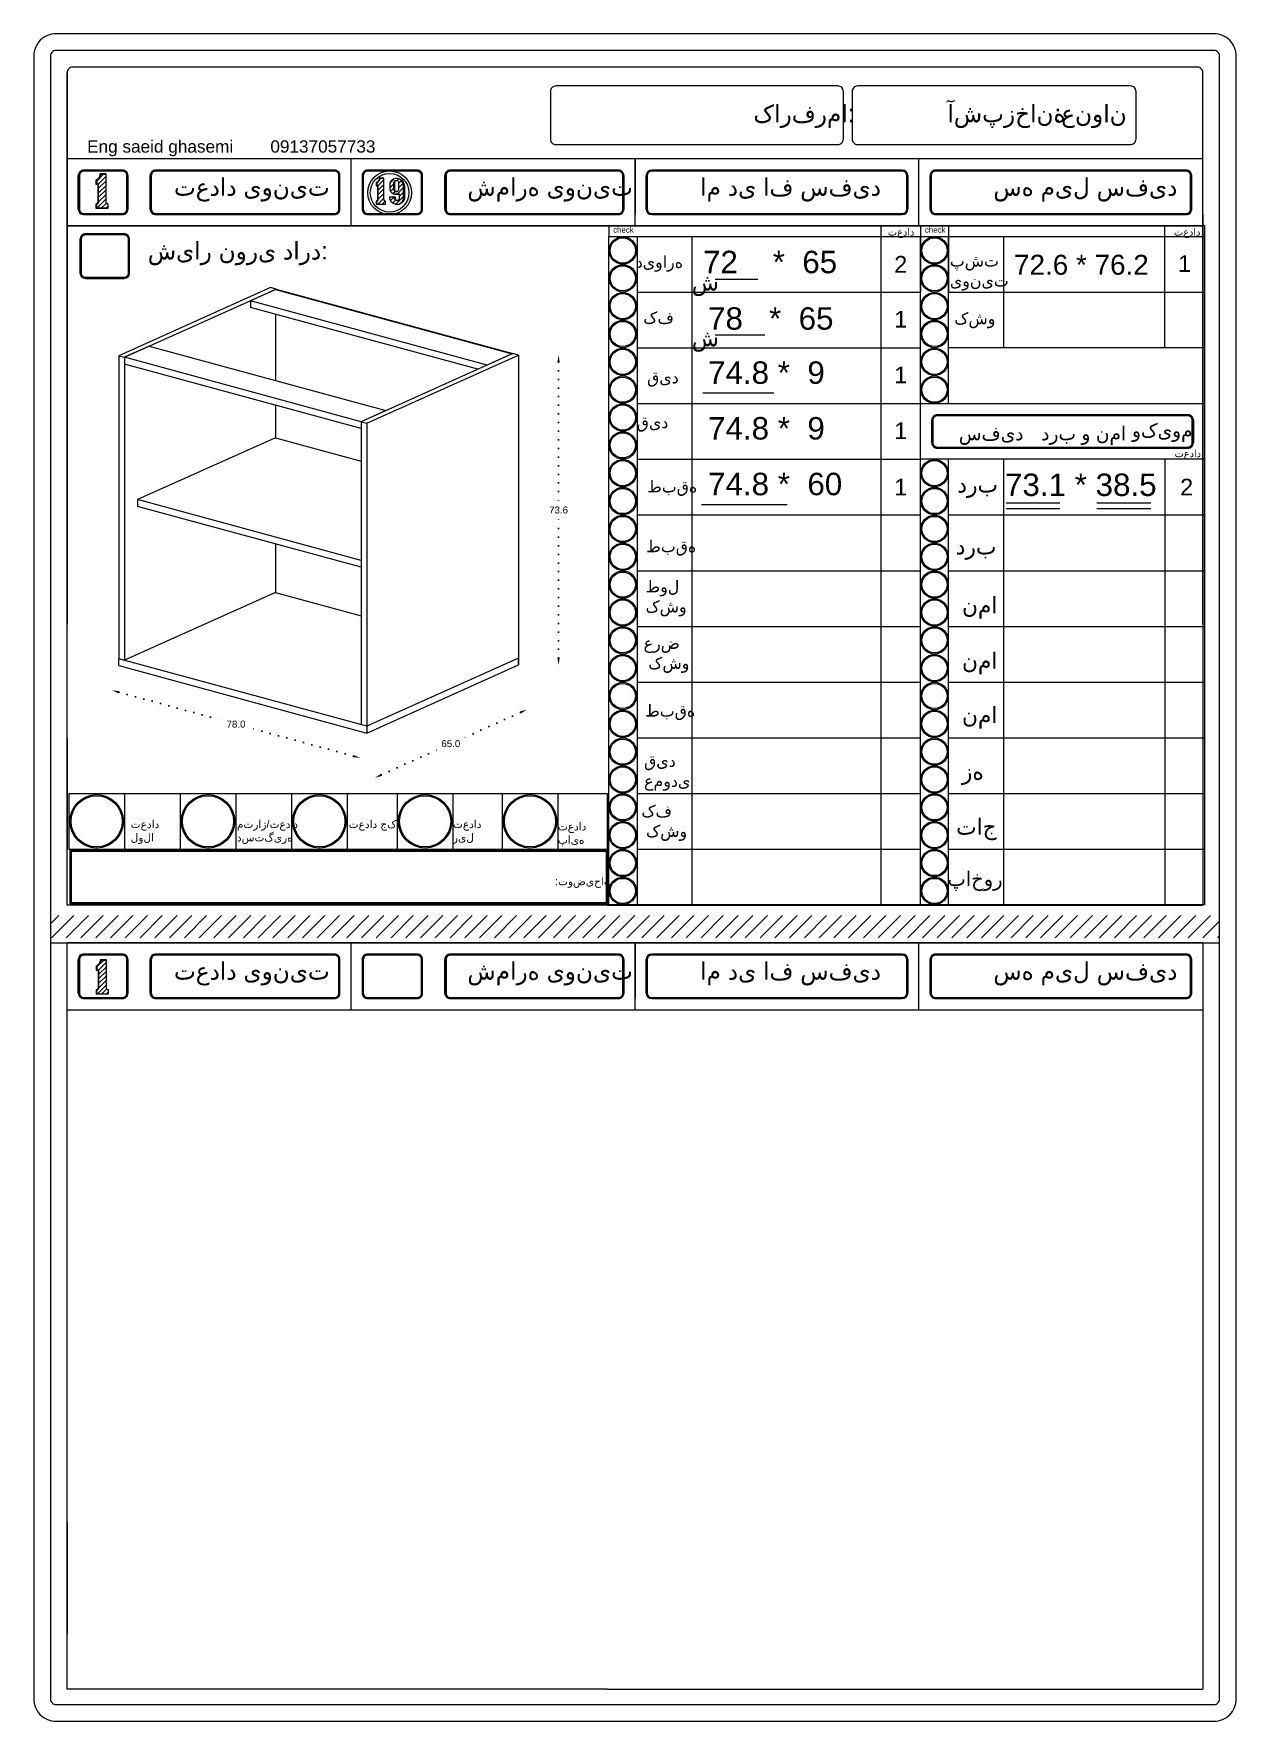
# Model space of a CAD drawing. Header units: inches. Extents: x 352 to 11605, y -941 to 2503.
# Drawn here: x 9599 to 10031, y 339 to 945 of the extents above; entities that cross this region are included whole.
import ezdxf

# ---------------------------------------------------------------- set-up
doc = ezdxf.new("R2010")
doc.units = ezdxf.units.IN
doc.header["$MEASUREMENT"] = 0
doc.linetypes.add('ACAD_ISO07W100', pattern=[3, 0, -3])
doc.styles.get("Standard").update_dxf_attribs({"font": 'arial.ttf'})
doc.dimstyles.get("Standard").update_dxf_attribs({"dimtxt": 2.5, "dimasz": 2.5, "dimexe": 0.18, "dimexo": 0.0625, "dimgap": 0.09, "dimtad": 0, "dimtih": 1, "dimtoh": 1, "dimdec": 1, "dimzin": 0, "dimdsep": 46, "dimtxsty": 'Standard', "dimcen": 0.09, "dimse1": 1, "dimse2": 1, "dimadec": 0, "dimazin": 0, "dimtfac": 1, "dimtdec": 1, "dimtofl": 0, "dimtmove": 0, "dimatfit": 3, "dimfxl": 1, "dimtolj": 1, "dimtzin": 0, "dimarcsym": 0})
pattern_1 = [(45, (9031.6662, 1459.1321), (-0.8148213, 0.8148213), [])]

# ---------------------------------------------------------------- blocks, each defined once
blk = doc.blocks.new('*D522')
at = {"color": 0, "linetype": 'ACAD_ISO07W100', "lineweight": -2, "transparency": 16777216}
for p, q in [((9787.35, 826.93), (9787.35, 775.18)), ((9787.35, 720.69), (9787.35, 772.45))]:
    blk.add_line(p, q, dxfattribs=at)
at = {"color": 0, "transparency": 16777216}
for points in [[(9786.94, 826.93), (9787.77, 826.93), (9787.35, 829.43)], [(9786.94, 720.69), (9787.77, 720.69), (9787.35, 718.19)]]:
    blk.add_solid(points, dxfattribs=at)
at = {"layer": 'Defpoints', "color": 0, "transparency": 16777216}
for p in [(9772.97, 829.43), (9787.35, 829.43), (9772.97, 718.19)]:
    blk.add_point(p, dxfattribs=at)
at = {"color": 0, "lineweight": 20, "transparency": 16777216, "insert": (9787.35, 773.81), "char_height": 2.5, "attachment_point": 5}
blk.add_mtext('\\A1;73.6', dxfattribs=at)
blk = doc.blocks.new('*D520')
at = {"color": 0, "linetype": 'ACAD_ISO07W100', "lineweight": -2, "transparency": 16777216}
for p, q in [((9629.35, 708.39), (9668.16, 697.83)), ((9713.62, 685.46), (9674.8, 696.02))]:
    blk.add_line(p, q, dxfattribs=at)
at = {"color": 0, "transparency": 16777216}
for points in [[(9629.46, 708.79), (9629.24, 707.99), (9626.93, 709.04)], [(9713.72, 685.86), (9713.51, 685.06), (9716.03, 684.8)]]:
    blk.add_solid(points, dxfattribs=at)
at = {"layer": 'Defpoints', "color": 0, "transparency": 16777216}
for p in [(9629.36, 717.97), (9626.93, 709.04), (9718.46, 693.73)]:
    blk.add_point(p, dxfattribs=at)
at = {"color": 0, "lineweight": 20, "transparency": 16777216, "insert": (9671.48, 696.92), "char_height": 2.5, "attachment_point": 5}
blk.add_mtext('\\A1;78.0', dxfattribs=at)
blk = doc.blocks.new('*D521')
at = {"color": 0, "linetype": 'ACAD_ISO07W100', "lineweight": -2, "transparency": 16777216}
for p, q in [((9773.62, 701.1), (9751.69, 691.26)), ((9723.67, 678.69), (9745.6, 688.53))]:
    blk.add_line(p, q, dxfattribs=at)
at = {"color": 0, "transparency": 16777216}
for points in [[(9773.45, 701.48), (9773.79, 700.72), (9775.9, 702.13)], [(9723.5, 679.07), (9723.84, 678.31), (9721.39, 677.67)]]:
    blk.add_solid(points, dxfattribs=at)
at = {"layer": 'Defpoints', "color": 0, "transparency": 16777216}
for p in [(9772.38, 709.97), (9717.87, 685.51), (9721.39, 677.67)]:
    blk.add_point(p, dxfattribs=at)
at = {"color": 0, "lineweight": 20, "transparency": 16777216, "insert": (9748.64, 689.9), "char_height": 2.5, "attachment_point": 5}
blk.add_mtext('\\A1;65.0', dxfattribs=at)

msp = doc.modelspace()

# ---------------------------------------------------------------- hatches: boundary and pattern name
at = {"lineweight": 20}
h = msp.add_hatch(dxfattribs=at)
h.set_pattern_fill('ANSI31', color=256, scale=9.218651)
h.set_pattern_definition([(45, (8875.5461, 1433.4812), (-0.8148213, 0.8148213), [])])
h.paths.add_polyline_path([(9625.31, 883.73), (9625.22, 883.77), (9625.14, 883.83), (9625.06, 883.89), (9624.99, 883.96), (9624.93, 884.04), (9624.88, 884.13), (9624.84, 884.22), (9624.81, 884.31), (9624.79, 884.41), (9624.78, 884.51), (9624.78, 894.44), (9622.92, 894.44), (9622.89, 894.21), (9622.85, 893.98), (9622.78, 893.75), (9622.69, 893.54), (9622.59, 893.33), (9622.47, 893.13), (9622.33, 892.94), (9622.17, 892.77), (9622, 892.61), (9621.82, 892.46), (9621.62, 892.33), (9621.42, 892.22), (9621.42, 890.82), (9621.82, 890.82), (9622.13, 890.79), (9622.13, 884.55), (9622.12, 884.46), (9622.1, 884.36), (9622.06, 884.27), (9622.02, 884.18), (9621.97, 884.1), (9621.91, 884.02), (9621.84, 883.95), (9621.77, 883.89), (9621.69, 883.83), (9621.6, 883.79), (9621.51, 883.75), (9621.42, 883.73), (9621.42, 882.3), (9625.51, 882.3), (9625.51, 883.68), (9625.41, 883.7)])
h = msp.add_hatch(dxfattribs=at)
h.set_pattern_fill('ANSI31', color=256, scale=9.218651)
h.set_pattern_definition(pattern_1)
h.paths.add_polyline_path([(9725.03, 884.75), (9724.96, 884.78), (9724.89, 884.82), (9724.83, 884.87), (9724.78, 884.92), (9724.73, 884.98), (9724.69, 885.05), (9724.66, 885.12), (9724.64, 885.2), (9724.62, 885.27), (9724.62, 885.35), (9724.62, 892.99), (9723.19, 892.99), (9723.16, 892.81), (9723.13, 892.63), (9723.08, 892.46), (9723.01, 892.29), (9722.93, 892.13), (9722.83, 891.98), (9722.73, 891.84), (9722.61, 891.7), (9722.48, 891.58), (9722.34, 891.47), (9722.19, 891.37), (9722.03, 891.28), (9722.03, 890.2), (9722.34, 890.2), (9722.58, 890.18), (9722.58, 885.38), (9722.57, 885.3), (9722.55, 885.23), (9722.53, 885.16), (9722.49, 885.09), (9722.45, 885.03), (9722.41, 884.97), (9722.36, 884.92), (9722.3, 884.87), (9722.24, 884.83), (9722.17, 884.79), (9722.1, 884.76), (9722.03, 884.74), (9722.03, 883.64), (9725.17, 883.64), (9725.17, 884.71), (9725.1, 884.72)])
h = msp.add_hatch(dxfattribs=at)
h.set_pattern_fill('ANSI31', color=256, scale=9.218651)
h.set_pattern_definition(pattern_1)
h.paths.add_polyline_path([(9731.66, 888.25), (9731.66, 888.37), (9731.67, 888.68), (9731.67, 888.98), (9731.67, 889.29), (9731.65, 889.59), (9731.63, 889.95), (9731.59, 890.29), (9731.54, 890.62), (9731.47, 890.95), (9731.38, 891.27), (9731.14, 891.73), (9730.8, 892.14), (9730.4, 892.47), (9729.93, 892.72), (9729.43, 892.87), (9728.91, 892.92), (9728.6, 892.89), (9728.17, 892.76), (9727.7, 892.51), (9727.29, 892.18), (9726.95, 891.77), (9726.7, 891.3), (9726.7, 888.86), (9726.76, 888.64), (9726.85, 888.43), (9726.96, 888.23), (9727.09, 888.05), (9727.24, 887.88), (9727.41, 887.72), (9727.59, 887.59), (9727.79, 887.48), (9728, 887.39), (9728.22, 887.33), (9728.44, 887.29), (9728.48, 887.29), (9729.9, 887.29), (9730.2, 887.28), (9730.2, 885.54), (9730.13, 885.39), (9730.03, 885.25), (9729.91, 885.14), (9729.76, 885.06), (9729.6, 885), (9729.44, 884.99), (9729.27, 885), (9728.98, 885.04), (9728.82, 885.09), (9728.67, 885.17), (9728.55, 885.28), (9728.45, 885.42), (9728.39, 885.57), (9728.39, 886.23), (9726.7, 886.23), (9726.7, 885.54), (9726.92, 884.99), (9727.25, 884.5), (9727.68, 884.09), (9728.19, 883.78), (9728.68, 883.62), (9729.05, 883.58), (9729.63, 883.64), (9730.19, 883.83), (9730.69, 884.13), (9731.11, 884.54), (9731.44, 885.02), (9731.66, 885.57)])
h.paths.add_polyline_path([(9729.85, 888.54), (9729.71, 888.42), (9729.56, 888.32), (9729.38, 888.27), (9729.2, 888.25), (9729.02, 888.27), (9728.85, 888.32), (9728.69, 888.42), (9728.55, 888.54), (9728.45, 888.69), (9728.38, 888.86), (9728.38, 891.3), (9728.41, 891.51), (9728.49, 891.71), (9728.62, 891.88), (9728.79, 892.01), (9728.99, 892.09), (9729.2, 892.12), (9729.41, 892.09), (9729.61, 892.01), (9729.78, 891.88), (9729.91, 891.71), (9729.99, 891.51), (9730.02, 891.3), (9730.02, 888.86), (9729.95, 888.69)], flags=16)
h = msp.add_hatch(dxfattribs=at)
h.set_pattern_fill('ANSI31', color=256, scale=30)
h.set_pattern_definition([(45, (7402.588, 332.1417), (-2.6516504, 2.6516504), [])])
h.paths.add_polyline_path([(10024.81, 628.24), (9604.81, 628.24), (9604.81, 620.24), (10024.81, 620.24)])
h = msp.add_hatch(dxfattribs=at)
h.set_pattern_fill('ANSI31', color=256, scale=9.218651)
h.set_pattern_definition([(45, (8875.6507, 1151.2657), (-0.8148213, 0.8148213), [])])
h.paths.add_polyline_path([(9625.42, 601.52), (9625.33, 601.56), (9625.24, 601.61), (9625.16, 601.67), (9625.09, 601.75), (9625.03, 601.83), (9624.98, 601.91), (9624.94, 602), (9624.91, 602.1), (9624.89, 602.2), (9624.89, 602.3), (9624.89, 612.22), (9623.03, 612.22), (9623, 611.99), (9622.95, 611.76), (9622.88, 611.54), (9622.8, 611.32), (9622.69, 611.11), (9622.57, 610.91), (9622.43, 610.73), (9622.28, 610.55), (9622.11, 610.39), (9621.92, 610.25), (9621.73, 610.12), (9621.52, 610.01), (9621.52, 608.6), (9621.93, 608.6), (9622.24, 608.58), (9622.24, 602.34), (9622.22, 602.24), (9622.2, 602.15), (9622.17, 602.05), (9622.13, 601.97), (9622.08, 601.88), (9622.02, 601.81), (9621.95, 601.74), (9621.87, 601.67), (9621.79, 601.62), (9621.71, 601.57), (9621.62, 601.54), (9621.52, 601.51), (9621.52, 600.08), (9625.61, 600.08), (9625.61, 601.46), (9625.51, 601.48)])

# ---------------------------------------------------------------- linework, layer by layer
for p, q in [((9610.81, 631.89), (9610.81, 930.85)), ((10018.81, 899.89), (9610.81, 899.89)), ((9610.81, 720.9), (9610.81, 899.89)), ((9712.81, 875.89), (9712.81, 899.89)), ((9814.81, 875.89), (9814.81, 899.89)), ((9814.81, 899.89), (9814.81, 879.89)), ((9916.81, 875.89), (9916.81, 899.89)), ((9614.81, 881.89), (9614.81, 893.89)), ((9630.65, 895.89), (9616.81, 895.89)), ((9621.42, 892.22), (9621.42, 890.82)), ((9632.65, 893.89), (9632.65, 881.89)), ((9640.65, 881.89), (9640.65, 893.89)), ((9706.81, 895.89), (9642.65, 895.89)), ((9708.81, 881.89), (9708.81, 893.89)), ((9716.81, 893.89), (9716.81, 881.89)), ((9736.51, 895.89), (9718.81, 895.89)), ((9722.03, 891.28), (9722.03, 890.2)), ((9738.51, 881.89), (9738.51, 893.89)), ((9746.51, 881.89), (9746.51, 893.89)), ((9808.81, 895.89), (9748.51, 895.89)), ((9810.81, 893.89), (9810.81, 881.89)), ((9818.81, 881.89), (9818.81, 893.89)), ((9910.81, 895.89), (9820.81, 895.89)), ((9912.81, 893.89), (9912.81, 881.89)), ((9920.81, 881.89), (9920.81, 893.89)), ((10012.81, 895.89), (9922.81, 895.89)), ((10014.81, 881.89), (10014.81, 893.89)), ((9616.81, 879.89), (9630.65, 879.89)), ((9621.42, 882.3), (9625.51, 882.3)), ((9706.81, 879.89), (9642.65, 879.89)), ((9718.81, 879.89), (9736.51, 879.89)), ((9722.03, 883.64), (9725.17, 883.64)), ((9808.81, 879.89), (9748.51, 879.89)), ((9820.81, 879.89), (9910.81, 879.89)), ((9922.81, 879.89), (10012.81, 879.89)), ((10018.81, 879.89), (10018.81, 631.89)), ((9610.81, 875.89), (10018.81, 875.89)), ((9805.41, 876.03), (9805.41, 872.03)), ((9903.24, 632.03), (9903.24, 876.03)), ((9917.41, 876.03), (9917.41, 852.03)), ((9927.41, 876.03), (9927.41, 852.03)), ((10005.19, 832.03), (10005.19, 876.03)), ((9805.41, 872.03), (10019.41, 872.03)), ((9805.46, 632.16), (9805.46, 872.16)), ((9815.68, 632.03), (9815.68, 872.03)), ((9835.22, 872.03), (9835.22, 632.03)), ((9917.41, 716.03), (9917.41, 872.03)), ((9917.41, 632.03), (9917.41, 872.03)), ((9927.41, 832.03), (9927.41, 872.03)), ((9927.41, 812.03), (9927.41, 872.03)), ((9927.41, 812.03), (9927.41, 872.03)), ((9927.41, 872.03), (9927.41, 852.03)), ((9947.22, 872.03), (9947.22, 832.03)), ((9843.57, 856.77), (9858.9, 856.77)), ((9815.68, 852.03), (9917.41, 852.03)), ((9927.41, 852.03), (10019.41, 852.03)), ((9843.57, 836.77), (9861.46, 836.77)), ((9815.68, 832.03), (9917.41, 832.03)), ((10019.41, 832.03), (9927.41, 832.03)), ((9839.22, 815.89), (9864.64, 815.89)), ((9815.68, 812.03), (10019.41, 812.03)), ((9921.41, 798.03), (9921.41, 806.03)), ((10013.41, 808.03), (9923.41, 808.03)), ((10015.41, 806.03), (10015.41, 798.03)), ((10013.41, 796.03), (9923.41, 796.03)), ((9815.68, 792.03), (9917.41, 792.03)), ((10019.41, 792.03), (9917.41, 792.03)), ((9927.41, 632.03), (9927.41, 792.03)), ((9947.22, 792.03), (9947.22, 692.03)), ((10005.19, 792.03), (10005.19, 632.03)), ((9838.66, 775.77), (9869.42, 775.77)), ((9948.11, 776.42), (9967.44, 776.42)), ((9980.74, 776.42), (10000.08, 776.42)), ((9815.68, 772.03), (9917.41, 772.03)), ((9815.68, 772.03), (9835.22, 772.03)), ((9927.41, 772.03), (10019.41, 772.03)), ((9947.22, 772.03), (9947.22, 672.03)), ((9948.11, 774.4), (9967.44, 774.4)), ((9980.74, 774.4), (10000.08, 774.4)), ((9815.68, 752.03), (9835.22, 752.03)), ((9815.68, 752.03), (9917.41, 752.03)), ((9927.41, 752.03), (10019.41, 752.03)), ((9947.22, 752.03), (9947.22, 652.03)), ((9815.68, 732.03), (9917.41, 732.03)), ((9927.41, 732.03), (10019.41, 732.03)), ((9947.22, 732.03), (9947.22, 632.03)), ((9815.68, 712.03), (9917.41, 712.03)), ((9903.24, 712.03), (9917.41, 712.03)), ((9927.41, 712.03), (10019.41, 712.03)), ((9610.81, 691.89), (9610.81, 651.89)), ((9815.68, 692.03), (9917.41, 692.03)), ((9927.41, 692.03), (10019.41, 692.03)), ((9611.41, 672.03), (9804.79, 672.03)), ((9611.41, 672.03), (9611.41, 652.03)), ((9631.41, 672.03), (9631.41, 652.03)), ((9651.41, 672.03), (9651.41, 652.03)), ((9671.41, 672.03), (9671.41, 652.03)), ((9691.41, 672.03), (9691.41, 652.03)), ((9711.41, 672.03), (9711.41, 652.03)), ((9729.4, 672.03), (9729.4, 652.03)), ((9749.4, 672.03), (9749.4, 652.03)), ((9767.08, 672.03), (9767.08, 652.03)), ((9787.08, 672.03), (9787.08, 652.03)), ((9804.79, 672.03), (9804.79, 652.03)), ((9815.68, 672.03), (9917.41, 672.03)), ((9927.41, 672.03), (10019.41, 672.03)), ((9611.41, 652.03), (9804.79, 652.03)), ((9815.68, 652.03), (9917.41, 652.03)), ((9927.41, 652.03), (10019.41, 652.03)), ((9804.81, 631.89), (9610.81, 631.89)), ((9804.81, 631.89), (9916.81, 631.89)), ((9804.81, 631.89), (10018.81, 631.89)), ((9805.41, 632.03), (9917.41, 632.03)), ((9604.81, 618.37), (10024.81, 618.37)), ((10018.81, 618.37), (9610.81, 618.37)), ((9610.81, 350.37), (9610.81, 618.37)), ((9712.81, 594.37), (9712.81, 618.37)), ((9814.81, 594.37), (9814.81, 618.37)), ((9814.81, 618.37), (9814.81, 598.37)), ((9916.81, 594.37), (9916.81, 618.37)), ((10018.81, 618.37), (10018.81, 350.37)), ((9614.81, 600.37), (9614.81, 612.37)), ((9630.65, 614.37), (9616.81, 614.37)), ((9632.65, 612.37), (9632.65, 600.37)), ((9640.65, 600.37), (9640.65, 612.37)), ((9706.81, 614.37), (9642.65, 614.37)), ((9708.81, 600.37), (9708.81, 612.37)), ((9716.81, 612.37), (9716.81, 600.37)), ((9736.51, 614.37), (9718.81, 614.37)), ((9738.51, 600.37), (9738.51, 612.37)), ((9746.51, 600.37), (9746.51, 612.37)), ((9808.81, 614.37), (9748.51, 614.37)), ((9810.81, 612.37), (9810.81, 600.37)), ((9818.81, 600.37), (9818.81, 612.37)), ((9910.81, 614.37), (9820.81, 614.37)), ((9912.81, 612.37), (9912.81, 600.37)), ((9920.81, 600.37), (9920.81, 612.37)), ((10012.81, 614.37), (9922.81, 614.37)), ((10014.81, 600.37), (10014.81, 612.37)), ((9621.52, 610.01), (9621.52, 608.6)), ((9621.52, 600.08), (9625.61, 600.08)), ((9610.81, 594.37), (10018.81, 594.37)), ((9616.81, 598.37), (9630.65, 598.37)), ((9706.81, 598.37), (9642.65, 598.37)), ((9718.81, 598.37), (9736.51, 598.37)), ((9808.81, 598.37), (9748.51, 598.37)), ((9820.81, 598.37), (9910.81, 598.37)), ((9922.81, 598.37), (10012.81, 598.37)), ((9610.81, 410.37), (9610.81, 370.37)), ((9804.81, 350.37), (9610.81, 350.37)), ((9804.81, 350.37), (9916.81, 350.37)), ((9804.81, 350.37), (10018.81, 350.37))]:
    msp.add_line(p, q, dxfattribs=at)
at = {"linetype": 'Continuous', "lineweight": 20, "extrusion": (5.55112e-17, 0.936966, 0.34942)}
for p, q in [((9683.87, 853.68), (9629.36, 829.22)), ((9631.4, 828.66), (9685.91, 853.12)), ((9685.61, 852.99), (9676.69, 848.99)), ((9676.69, 848.99), (9676.69, 846.57)), ((9761.71, 825.85), (9676.69, 848.99)), ((9685.91, 853.12), (9683.87, 853.68)), ((9685.91, 853.12), (9685.61, 852.99)), ((9770.63, 829.86), (9685.61, 852.99)), ((9685.61, 852.99), (9770.63, 829.86)), ((9685.91, 853.12), (9770.93, 829.99)), ((9758.36, 824.35), (9676.69, 846.57)), ((9685.61, 844.14), (9685.61, 820.34)), ((9640.32, 832.66), (9631.4, 828.66)), ((9640.32, 832.66), (9725.34, 809.53)), ((9629.36, 829.22), (9631.4, 828.66)), ((9629.36, 829.22), (9629.36, 720.39)), ((9631.4, 828.66), (9631.4, 719.84)), ((9631.4, 828.66), (9631.4, 826.24)), ((9716.42, 805.53), (9631.4, 828.66)), ((9716.42, 803.11), (9631.4, 826.24)), ((9770.93, 829.99), (9716.42, 805.53)), ((9718.46, 804.97), (9772.97, 829.43)), ((9770.63, 829.86), (9761.71, 825.85)), ((9770.93, 829.99), (9770.63, 829.86)), ((9772.97, 829.43), (9770.93, 829.99)), ((9772.97, 829.43), (9772.97, 718.19)), ((9772.97, 829.43), (9772.97, 720.61)), ((9685.61, 811.49), (9685.61, 799.79)), ((9725.34, 809.53), (9716.42, 805.53)), ((9716.42, 805.53), (9718.46, 804.97)), ((9716.42, 805.53), (9716.42, 696.71)), ((9716.42, 805.53), (9716.42, 803.11)), ((9718.46, 804.97), (9718.46, 696.15)), ((9685.61, 799.79), (9636.06, 777.55)), ((9685.61, 799.79), (9716.42, 791.4)), ((9636.06, 777.55), (9636.06, 775.13)), ((9716.42, 755.68), (9636.06, 777.55)), ((9716.42, 753.27), (9636.06, 775.13)), ((9685.61, 761.65), (9685.61, 744.16)), ((9685.61, 744.16), (9631.4, 719.84)), ((9685.61, 744.16), (9716.42, 735.78)), ((9631.4, 719.84), (9629.36, 720.39)), ((9718.46, 696.15), (9629.36, 720.39)), ((9629.36, 717.97), (9629.36, 720.39)), ((9629.36, 717.97), (9718.46, 693.73)), ((9772.97, 720.61), (9718.46, 696.15)), ((9772.97, 720.61), (9718.46, 696.15)), ((9718.46, 693.73), (9772.97, 718.19)), ((9772.97, 718.19), (9772.97, 720.61)), ((9718.46, 696.15), (9716.42, 696.71)), ((9718.46, 696.15), (9718.46, 693.73))]:
    msp.add_line(p, q, dxfattribs=at)
at = {"lineweight": 20}
for points in [[(9606.81, 338.85), (10022.81, 338.85, 0.414214), (10030.81, 346.85), (10030.81, 936.85, 0.414214), (10022.81, 944.85), (9606.81, 944.85, 0.414214), (9598.81, 936.85), (9598.81, 346.85, 0.414214)], [(9606.81, 344.85), (10022.81, 344.85, 0.414214), (10024.81, 346.85), (10024.81, 936.85, 0.414214), (10022.81, 938.85), (9606.81, 938.85, 0.414214), (9604.81, 936.85), (9604.81, 346.85, 0.414214)], [(9889.66, 924.1, 0.414214), (9887.66, 926.1), (9786.41, 926.1, 0.414214), (9784.41, 924.1), (9784.41, 907.06, 0.414214), (9786.41, 905.06), (9887.66, 905.06, 0.414214), (9889.66, 907.06)], [(9894.79, 905.06), (9992.79, 905.06, 0.414214), (9994.79, 907.06), (9994.79, 924.1, 0.414214), (9992.79, 926.1), (9894.79, 926.1, 0.414214), (9892.79, 924.1), (9892.79, 907.06, 0.414214)], [(9994.79, 924.1, 0.414214), (9992.79, 926.1), (9894.79, 926.1, 0.414214), (9892.79, 924.1), (9892.79, 907.06, 0.414214), (9894.79, 905.06), (9992.79, 905.06, 0.414214), (9994.79, 907.06)], [(9632.65, 893.89, 0.414214), (9630.65, 895.89), (9616.81, 895.89, 0.414214), (9614.81, 893.89), (9614.81, 881.89, 0.414214), (9616.81, 879.89), (9630.65, 879.89, 0.414214), (9632.65, 881.89)], [(9632.25, 893.89, 0.414214), (9630.65, 895.49), (9616.81, 895.49, 0.414214), (9615.21, 893.89), (9615.21, 881.89, 0.414214), (9616.81, 880.29), (9630.65, 880.29, 0.414214), (9632.25, 881.89)], [(9708.81, 893.89, 0.414214), (9706.81, 895.89), (9642.65, 895.89, 0.414214), (9640.65, 893.89), (9640.65, 881.89, 0.414214), (9642.65, 879.89), (9706.81, 879.89, 0.414214), (9708.81, 881.89)], [(9708.41, 893.89, 0.414214), (9706.81, 895.49), (9642.65, 895.49, 0.414214), (9641.05, 893.89), (9641.05, 881.89, 0.414214), (9642.65, 880.29), (9706.81, 880.29, 0.414214), (9708.41, 881.89)], [(9738.51, 893.89, 0.414214), (9736.51, 895.89), (9718.81, 895.89, 0.414214), (9716.81, 893.89), (9716.81, 881.89, 0.414214), (9718.81, 879.89), (9736.51, 879.89, 0.414214), (9738.51, 881.89)], [(9738.11, 893.89, 0.414214), (9736.51, 895.49), (9718.81, 895.49, 0.414214), (9717.21, 893.89), (9717.21, 881.89, 0.414214), (9718.81, 880.29), (9736.51, 880.29, 0.414214), (9738.11, 881.89)], [(9810.81, 893.89, 0.414214), (9808.81, 895.89), (9748.51, 895.89, 0.414214), (9746.51, 893.89), (9746.51, 881.89, 0.414214), (9748.51, 879.89), (9808.81, 879.89, 0.414214), (9810.81, 881.89)], [(9810.41, 893.89, 0.414214), (9808.81, 895.49), (9748.51, 895.49, 0.414214), (9746.91, 893.89), (9746.91, 881.89, 0.414214), (9748.51, 880.29), (9808.81, 880.29, 0.414214), (9810.41, 881.89)], [(9912.41, 893.89, 0.414214), (9910.81, 895.49), (9820.81, 895.49, 0.414214), (9819.21, 893.89), (9819.21, 881.89, 0.414214), (9820.81, 880.29), (9910.81, 880.29, 0.414214), (9912.41, 881.89)], [(10014.81, 893.89, 0.414214), (10012.81, 895.89), (9922.81, 895.89, 0.414214), (9920.81, 893.89), (9920.81, 881.89, 0.414214), (9922.81, 879.89), (10012.81, 879.89, 0.414214), (10014.81, 881.89)], [(10014.41, 893.89, 0.414214), (10012.81, 895.49), (9922.81, 895.49, 0.414214), (9921.21, 893.89), (9921.21, 881.89, 0.414214), (9922.81, 880.29), (10012.81, 880.29, 0.414214), (10014.41, 881.89)], [(9633.26, 870.99, 0.414214), (9631.26, 872.99), (9617.41, 872.99, 0.414214), (9615.41, 870.99), (9615.41, 858.99, 0.414214), (9617.41, 856.99), (9631.26, 856.99, 0.414214), (9633.26, 858.99)], [(9633.26, 870.99, 0.414214), (9631.26, 872.99), (9617.41, 872.99, 0.414214), (9615.41, 870.99), (9615.41, 858.99, 0.414214), (9617.41, 856.99), (9631.26, 856.99, 0.414214), (9633.26, 858.99)], [(9632.86, 870.99, 0.414214), (9631.26, 872.59), (9617.41, 872.59, 0.414214), (9615.81, 870.99), (9615.81, 858.99, 0.414214), (9617.41, 857.39), (9631.26, 857.39, 0.414214), (9632.86, 858.99)], [(9632.86, 870.99, 0.414214), (9631.26, 872.59), (9617.41, 872.59, 0.414214), (9615.81, 870.99), (9615.81, 858.99, 0.414214), (9617.41, 857.39), (9631.26, 857.39, 0.414214), (9632.86, 858.99)], [(10015.41, 806.03, 0.414214), (10013.41, 808.03), (9923.41, 808.03, 0.414214), (9921.41, 806.03), (9921.41, 798.03, 0.414214), (9923.41, 796.03), (10013.41, 796.03, 0.414214), (10015.41, 798.03)], [(10015.01, 806.03, 0.414214), (10013.41, 807.63), (9923.41, 807.63, 0.414214), (9921.81, 806.03), (9921.81, 798.03, 0.414214), (9923.41, 796.43), (10013.41, 796.43, 0.414214), (10015.01, 798.03)], [(9632.65, 612.37, 0.414214), (9630.65, 614.37), (9616.81, 614.37, 0.414214), (9614.81, 612.37), (9614.81, 600.37, 0.414214), (9616.81, 598.37), (9630.65, 598.37, 0.414214), (9632.65, 600.37)], [(9632.25, 612.37, 0.414214), (9630.65, 613.97), (9616.81, 613.97, 0.414214), (9615.21, 612.37), (9615.21, 600.37, 0.414214), (9616.81, 598.77), (9630.65, 598.77, 0.414214), (9632.25, 600.37)], [(9708.81, 612.37, 0.414214), (9706.81, 614.37), (9642.65, 614.37, 0.414214), (9640.65, 612.37), (9640.65, 600.37, 0.414214), (9642.65, 598.37), (9706.81, 598.37, 0.414214), (9708.81, 600.37)], [(9708.41, 612.37, 0.414214), (9706.81, 613.97), (9642.65, 613.97, 0.414214), (9641.05, 612.37), (9641.05, 600.37, 0.414214), (9642.65, 598.77), (9706.81, 598.77, 0.414214), (9708.41, 600.37)], [(9738.51, 612.37, 0.414214), (9736.51, 614.37), (9718.81, 614.37, 0.414214), (9716.81, 612.37), (9716.81, 600.37, 0.414214), (9718.81, 598.37), (9736.51, 598.37, 0.414214), (9738.51, 600.37)], [(9738.11, 612.37, 0.414214), (9736.51, 613.97), (9718.81, 613.97, 0.414214), (9717.21, 612.37), (9717.21, 600.37, 0.414214), (9718.81, 598.77), (9736.51, 598.77, 0.414214), (9738.11, 600.37)], [(9810.81, 612.37, 0.414214), (9808.81, 614.37), (9748.51, 614.37, 0.414214), (9746.51, 612.37), (9746.51, 600.37, 0.414214), (9748.51, 598.37), (9808.81, 598.37, 0.414214), (9810.81, 600.37)], [(9810.41, 612.37, 0.414214), (9808.81, 613.97), (9748.51, 613.97, 0.414214), (9746.91, 612.37), (9746.91, 600.37, 0.414214), (9748.51, 598.77), (9808.81, 598.77, 0.414214), (9810.41, 600.37)], [(9912.41, 612.37, 0.414214), (9910.81, 613.97), (9820.81, 613.97, 0.414214), (9819.21, 612.37), (9819.21, 600.37, 0.414214), (9820.81, 598.77), (9910.81, 598.77, 0.414214), (9912.41, 600.37)], [(10014.81, 612.37, 0.414214), (10012.81, 614.37), (9922.81, 614.37, 0.414214), (9920.81, 612.37), (9920.81, 600.37, 0.414214), (9922.81, 598.37), (10012.81, 598.37, 0.414214), (10014.81, 600.37)], [(10014.41, 612.37, 0.414214), (10012.81, 613.97), (9922.81, 613.97, 0.414214), (9921.21, 612.37), (9921.21, 600.37, 0.414214), (9922.81, 598.77), (10012.81, 598.77, 0.414214), (10014.41, 600.37)]]:
    msp.add_lwpolyline(points, format="xyb", close=True, dxfattribs=at)
for points in [[(10018.81, 732.83), (10018.81, 930.85, 0.414214), (10016.81, 932.85), (9612.81, 932.85, 0.414214), (9610.81, 930.85), (9610.81, 732.83)], [(9889.66, 924.1, 0.414214), (9887.66, 926.1), (9786.41, 926.1, 0.414214), (9784.41, 924.1), (9784.41, 907.06, 0.414214), (9786.41, 905.06), (9887.66, 905.06, 0.414214), (9889.66, 907.06), (9889.66, 924.1)]]:
    msp.add_lwpolyline(points, format="xyb", dxfattribs=at)
for points in [[(9621.1, 882.24), (9625.51, 882.24), (9625.51, 882.3), (9625.51, 883.68), (9625.41, 883.7), (9625.31, 883.73), (9625.22, 883.77), (9625.14, 883.83), (9625.06, 883.89), (9624.99, 883.96), (9624.93, 884.04), (9624.88, 884.13), (9624.84, 884.22), (9624.81, 884.31), (9624.79, 884.41), (9624.78, 884.51), (9624.78, 894.44), (9624.78, 894.5), (9622.62, 894.5), (9622.59, 894.26), (9622.54, 894.03), (9622.48, 893.81), (9622.39, 893.59), (9622.28, 893.38), (9622.16, 893.17), (9622.02, 892.99), (9621.86, 892.81), (9621.69, 892.65), (9621.51, 892.5), (9621.31, 892.37), (9621.1, 892.26), (9621.1, 890.82), (9621.42, 890.82), (9621.82, 890.82), (9621.82, 884.51), (9621.81, 884.42), (9621.79, 884.32), (9621.75, 884.23), (9621.71, 884.14), (9621.66, 884.06), (9621.6, 883.98), (9621.53, 883.91), (9621.46, 883.84), (9621.38, 883.79), (9621.29, 883.74), (9621.2, 883.71), (9621.1, 883.68), (9621.1, 882.24), (9621.42, 882.3), (9621.42, 883.73), (9621.51, 883.75), (9621.6, 883.79), (9621.69, 883.83), (9621.77, 883.89), (9621.84, 883.95), (9621.91, 884.02), (9621.97, 884.1), (9622.02, 884.18), (9622.06, 884.27), (9622.1, 884.36), (9622.12, 884.46), (9622.13, 884.55), (9622.13, 890.79), (9621.82, 890.82)], [(9621.1, 892.26), (9621.42, 892.22), (9621.62, 892.33), (9621.82, 892.46), (9622, 892.61), (9622.17, 892.77), (9622.33, 892.94), (9622.47, 893.13), (9622.59, 893.33), (9622.69, 893.54), (9622.78, 893.75), (9622.85, 893.98), (9622.89, 894.21), (9622.92, 894.44)], [(9622.62, 894.5), (9622.92, 894.44), (9624.78, 894.44)], [(9721.79, 883.6), (9725.17, 883.6), (9725.17, 883.64), (9725.17, 884.71), (9725.1, 884.72), (9725.03, 884.75), (9724.96, 884.78), (9724.89, 884.82), (9724.83, 884.87), (9724.78, 884.92), (9724.73, 884.98), (9724.69, 885.05), (9724.66, 885.12), (9724.64, 885.2), (9724.62, 885.27), (9724.62, 885.35), (9724.62, 892.99), (9724.62, 893.03), (9722.95, 893.03), (9722.93, 892.85), (9722.9, 892.68), (9722.84, 892.5), (9722.78, 892.33), (9722.69, 892.17), (9722.6, 892.02), (9722.49, 891.87), (9722.37, 891.73), (9722.24, 891.61), (9722.1, 891.5), (9721.95, 891.4), (9721.79, 891.31), (9721.79, 890.2), (9722.03, 890.2), (9722.34, 890.2), (9722.34, 885.35), (9722.33, 885.27), (9722.31, 885.2), (9722.29, 885.13), (9722.25, 885.06), (9722.21, 885), (9722.17, 884.94), (9722.12, 884.88), (9722.06, 884.83), (9722, 884.79), (9721.93, 884.75), (9721.86, 884.73), (9721.79, 884.71), (9721.79, 883.6), (9722.03, 883.64), (9722.03, 884.74), (9722.1, 884.76), (9722.17, 884.79), (9722.24, 884.83), (9722.3, 884.87), (9722.36, 884.92), (9722.41, 884.97), (9722.45, 885.03), (9722.49, 885.09), (9722.53, 885.16), (9722.55, 885.23), (9722.57, 885.3), (9722.58, 885.38), (9722.58, 890.18), (9722.34, 890.2)], [(9721.79, 891.31), (9722.03, 891.28), (9722.19, 891.37), (9722.34, 891.47), (9722.48, 891.58), (9722.61, 891.7), (9722.73, 891.84), (9722.83, 891.98), (9722.93, 892.13), (9723.01, 892.29), (9723.08, 892.46), (9723.13, 892.63), (9723.16, 892.81), (9723.19, 892.99)], [(9722.95, 893.03), (9723.19, 892.99), (9724.62, 892.99)], [(9728.17, 892.76), (9727.7, 892.51), (9727.29, 892.18), (9726.95, 891.77), (9726.7, 891.3), (9726.7, 888.86), (9726.76, 888.64), (9726.85, 888.43), (9726.96, 888.23), (9727.09, 888.05), (9727.24, 887.88), (9727.41, 887.72), (9727.59, 887.59), (9727.79, 887.48), (9728, 887.39), (9728.22, 887.33), (9728.44, 887.29), (9728.48, 887.29), (9728.67, 887.28), (9730.2, 887.28)], [(9728.91, 892.08), (9728.7, 892.06), (9728.5, 891.98), (9728.34, 891.85), (9728.21, 891.68), (9728.13, 891.48), (9728.1, 891.27), (9728.1, 888.86), (9728.17, 888.69), (9728.27, 888.54), (9728.4, 888.42), (9728.56, 888.33), (9728.73, 888.27), (9728.91, 888.25), (9729.2, 888.25), (9729.38, 888.27), (9729.56, 888.32), (9729.71, 888.42), (9729.85, 888.54), (9729.95, 888.69), (9730.02, 888.86), (9730.02, 891.3)], [(9728.17, 892.76), (9728.6, 892.89), (9728.67, 892.91), (9729.2, 892.97), (9729.73, 892.91), (9730.24, 892.76), (9730.7, 892.51), (9731.11, 892.18), (9731.45, 891.77), (9731.7, 891.3), (9731.78, 890.97), (9731.85, 890.64), (9731.91, 890.3), (9731.95, 889.97), (9731.97, 889.6), (9731.99, 889.3), (9731.99, 888.99), (9731.99, 888.68), (9731.98, 888.37), (9731.97, 888.25), (9731.97, 885.54), (9731.76, 884.99), (9731.43, 884.5), (9731, 884.09), (9730.49, 883.78), (9729.93, 883.59), (9729.44, 883.54)], [(9730.02, 891.3), (9729.99, 891.51), (9729.91, 891.71), (9729.78, 891.88), (9729.61, 892.01), (9729.41, 892.09), (9729.2, 892.12), (9728.99, 892.09), (9728.79, 892.01), (9728.62, 891.88), (9728.49, 891.71), (9728.41, 891.51), (9728.38, 891.3), (9728.38, 888.86), (9728.45, 888.69), (9728.55, 888.54), (9728.69, 888.42), (9728.85, 888.32), (9729.02, 888.27), (9729.2, 888.25)], [(9728.68, 883.62), (9729.05, 883.58), (9729.63, 883.64), (9730.19, 883.83), (9730.69, 884.13), (9731.11, 884.54), (9731.44, 885.02), (9731.66, 885.57), (9731.66, 888.25), (9731.66, 888.37), (9731.67, 888.68), (9731.67, 888.98), (9731.67, 889.29), (9731.65, 889.59), (9731.63, 889.95), (9731.59, 890.29), (9731.54, 890.62), (9731.47, 890.95), (9731.38, 891.27), (9731.14, 891.73), (9730.8, 892.14), (9730.4, 892.47), (9729.93, 892.72), (9729.43, 892.87), (9728.91, 892.92), (9728.6, 892.89)], [(9729.34, 883.53), (9728.75, 883.59), (9728.68, 883.62), (9728.19, 883.78), (9727.68, 884.09), (9727.25, 884.5), (9726.92, 884.99), (9726.7, 885.54), (9726.7, 886.23), (9728.39, 886.23), (9728.67, 886.23), (9728.67, 885.54), (9728.74, 885.39), (9728.84, 885.25), (9728.96, 885.14), (9729.11, 885.06), (9729.27, 885)], [(9729.44, 884.99), (9729.27, 885), (9728.98, 885.04), (9728.82, 885.09), (9728.67, 885.17), (9728.55, 885.28), (9728.45, 885.42), (9728.39, 885.57), (9728.39, 886.23)], [(9729.44, 884.99), (9729.6, 885), (9729.76, 885.06), (9729.91, 885.14), (9730.03, 885.25), (9730.13, 885.39), (9730.2, 885.54), (9730.2, 887.28), (9729.9, 887.29), (9728.48, 887.29)], [(9621.21, 600.02), (9625.61, 600.02), (9625.61, 600.08), (9625.61, 601.46), (9625.51, 601.48), (9625.42, 601.52), (9625.33, 601.56), (9625.24, 601.61), (9625.16, 601.67), (9625.09, 601.75), (9625.03, 601.83), (9624.98, 601.91), (9624.94, 602), (9624.91, 602.1), (9624.89, 602.2), (9624.89, 602.3), (9624.89, 612.22), (9624.89, 612.28), (9622.73, 612.28), (9622.7, 612.05), (9622.65, 611.82), (9622.58, 611.59), (9622.49, 611.37), (9622.39, 611.16), (9622.26, 610.96), (9622.12, 610.77), (9621.97, 610.59), (9621.8, 610.43), (9621.61, 610.28), (9621.42, 610.15), (9621.21, 610.04), (9621.21, 608.6), (9621.52, 608.6), (9621.93, 608.6), (9621.93, 602.3), (9621.92, 602.2), (9621.89, 602.1), (9621.86, 602.01), (9621.82, 601.92), (9621.77, 601.84), (9621.7, 601.76), (9621.64, 601.69), (9621.56, 601.63), (9621.48, 601.57), (9621.39, 601.53), (9621.3, 601.49), (9621.21, 601.46), (9621.21, 600.02), (9621.52, 600.08), (9621.52, 601.51), (9621.62, 601.54), (9621.71, 601.57), (9621.79, 601.62), (9621.87, 601.67), (9621.95, 601.74), (9622.02, 601.81), (9622.08, 601.88), (9622.13, 601.97), (9622.17, 602.05), (9622.2, 602.15), (9622.22, 602.24), (9622.24, 602.34), (9622.24, 608.58), (9621.93, 608.6)], [(9621.21, 610.04), (9621.52, 610.01), (9621.73, 610.12), (9621.92, 610.25), (9622.11, 610.39), (9622.28, 610.55), (9622.43, 610.73), (9622.57, 610.91), (9622.69, 611.11), (9622.8, 611.32), (9622.88, 611.54), (9622.95, 611.76), (9623, 611.99), (9623.03, 612.22)], [(9622.73, 612.28), (9623.03, 612.22), (9624.89, 612.22)]]:
    msp.add_lwpolyline(points, dxfattribs=at)
for points in [[(9729.44, 883.53), (9729.44, 883.54), (9729.34, 883.53)], [(9805.41, 632.03), (9610.81, 631.89), (9610.81, 876.03), (10019.41, 876.03), (10019.41, 632.03)], [(9610.81, 875.89), (10018.81, 875.89), (10018.81, 631.89), (9610.81, 631.89)], [(9805.01, 651.63), (9611.81, 651.63), (9611.81, 632.43), (9805.01, 632.43)], [(9804.61, 651.23), (9612.21, 651.23), (9612.21, 632.83), (9804.61, 632.83)]]:
    msp.add_lwpolyline(points, close=True, dxfattribs=at)
for centre, radius in [((9726.66, 887.74), 7.86), ((9726.66, 887.74), 6.94), ((9810.41, 867.03), 4.92), ((9810.41, 867.03), 4.52), ((9922.41, 867.03), 4.92), ((9922.41, 867.03), 4.52), ((9810.41, 857.03), 4.92), ((9810.41, 857.03), 4.52), ((9922.41, 857.03), 4.92), ((9922.41, 857.03), 4.52), ((9810.41, 847.03), 4.92), ((9810.41, 847.03), 4.52), ((9922.41, 847.03), 4.92), ((9922.41, 847.03), 4.52), ((9810.41, 837.03), 4.92), ((9810.41, 837.03), 4.52), ((9922.41, 837.03), 4.92), ((9922.41, 837.03), 4.52), ((9810.41, 827.03), 4.92), ((9810.41, 827.03), 4.52), ((9922.41, 827.03), 4.92), ((9922.41, 827.03), 4.52), ((9810.41, 817.03), 4.92), ((9810.41, 817.03), 4.52), ((9922.41, 817.03), 4.92), ((9922.41, 817.03), 4.52), ((9810.41, 807.03), 4.92), ((9810.41, 807.03), 4.52), ((9810.41, 797.03), 4.92), ((9810.41, 797.03), 4.52), ((9810.41, 787.03), 4.92), ((9810.41, 787.03), 4.52), ((9922.41, 787.03), 4.92), ((9922.41, 787.03), 4.52), ((9810.41, 777.03), 4.92), ((9922.41, 777.03), 4.92), ((9810.41, 777.03), 4.52), ((9922.41, 777.03), 4.52), ((9810.41, 767.03), 4.92), ((9810.41, 767.03), 4.52), ((9922.41, 767.03), 4.92), ((9922.41, 767.03), 4.52), ((9810.41, 757.03), 4.92), ((9810.41, 757.03), 4.52), ((9922.41, 757.03), 4.92), ((9922.41, 757.03), 4.52), ((9810.41, 747.03), 4.92), ((9810.41, 747.03), 4.52), ((9922.41, 747.03), 4.92), ((9922.41, 747.03), 4.52), ((9810.41, 737.03), 4.92), ((9810.41, 737.03), 4.52), ((9922.41, 737.03), 4.92), ((9922.41, 737.03), 4.52), ((9810.41, 727.03), 4.92), ((9810.41, 727.03), 4.52), ((9922.41, 727.03), 4.92), ((9922.41, 727.03), 4.52), ((9810.41, 717.03), 4.92), ((9810.41, 717.03), 4.52), ((9922.41, 717.03), 4.92), ((9922.41, 717.03), 4.52), ((9810.41, 707.03), 4.92), ((9810.41, 707.03), 4.52), ((9922.41, 707.03), 4.92), ((9922.41, 707.03), 4.52), ((9810.41, 697.03), 4.92), ((9810.41, 697.03), 4.52), ((9922.41, 697.03), 4.92), ((9922.41, 697.03), 4.52), ((9810.41, 687.03), 4.92), ((9810.41, 687.03), 4.52), ((9922.41, 687.03), 4.92), ((9922.41, 687.03), 4.52), ((9810.41, 677.03), 4.92), ((9810.41, 677.03), 4.52), ((9922.41, 677.03), 4.92), ((9922.41, 677.03), 4.52), ((9621.41, 662.03), 9.6), ((9621.41, 662.03), 9.2), ((9661.41, 662.03), 9.6), ((9661.41, 662.03), 9.2), ((9701.41, 662.03), 9.6), ((9701.41, 662.03), 9.2), ((9739.4, 662.03), 9.6), ((9739.4, 662.03), 9.2), ((9777.08, 662.03), 9.6), ((9777.08, 662.03), 9.2), ((9810.41, 667.03), 4.92), ((9810.41, 667.03), 4.52), ((9922.41, 667.03), 4.92), ((9922.41, 667.03), 4.52), ((9810.41, 657.03), 4.92), ((9810.41, 657.03), 4.52), ((9922.41, 657.03), 4.92), ((9922.41, 657.03), 4.52), ((9810.41, 647.03), 4.92), ((9810.41, 647.03), 4.52), ((9922.41, 647.03), 4.92), ((9922.41, 647.03), 4.52), ((9810.41, 637.03), 4.92), ((9810.41, 637.03), 4.52), ((9922.41, 637.03), 4.92), ((9922.41, 637.03), 4.52)]:
    msp.add_circle(centre, radius, dxfattribs=at)
for centre, start, end in [((9616.81, 893.89), 90, 180), ((9630.65, 893.89), 0, 90), ((9642.65, 893.89), 90, 180), ((9706.81, 893.89), 0, 90), ((9718.81, 893.89), 90, 180), ((9736.51, 893.89), 0, 90), ((9748.51, 893.89), 90, 180), ((9808.81, 893.89), 0, 90), ((9820.81, 893.89), 90, 180), ((9910.81, 893.89), 0, 90), ((9922.81, 893.89), 90, 180), ((10012.81, 893.89), 0, 90), ((9616.81, 881.89), 180, 270), ((9630.65, 881.89), 270, 0), ((9642.65, 881.89), 180, 270), ((9706.81, 881.89), 270, 0), ((9718.81, 881.89), 180, 270), ((9736.51, 881.89), 270, 0), ((9748.51, 881.89), 180, 270), ((9808.81, 881.89), 270, 0), ((9820.81, 881.89), 180, 270), ((9910.81, 881.89), 270, 0), ((9922.81, 881.89), 180, 270), ((10012.81, 881.89), 270, 0), ((9923.41, 806.03), 90, 180), ((10013.41, 806.03), 0, 90), ((9923.41, 798.03), 180, 270), ((10013.41, 798.03), 270, 0), ((9616.81, 612.37), 90, 180), ((9630.65, 612.37), 0, 90), ((9642.65, 612.37), 90, 180), ((9706.81, 612.37), 0, 90), ((9718.81, 612.37), 90, 180), ((9736.51, 612.37), 0, 90), ((9748.51, 612.37), 90, 180), ((9808.81, 612.37), 0, 90), ((9820.81, 612.37), 90, 180), ((9910.81, 612.37), 0, 90), ((9922.81, 612.37), 90, 180), ((10012.81, 612.37), 0, 90), ((9616.81, 600.37), 180, 270), ((9630.65, 600.37), 270, 0), ((9642.65, 600.37), 180, 270), ((9706.81, 600.37), 270, 0), ((9718.81, 600.37), 180, 270), ((9736.51, 600.37), 270, 0), ((9748.51, 600.37), 180, 270), ((9808.81, 600.37), 270, 0), ((9820.81, 600.37), 180, 270), ((9910.81, 600.37), 270, 0), ((9922.81, 600.37), 180, 270), ((10012.81, 600.37), 270, 0)]:
    msp.add_arc(centre, 2, start, end, dxfattribs=at)

# ---------------------------------------------------------------- texts
at = {"lineweight": 20, "attachment_point": 1}
for s, width, gutter_width, heights, insert, char_height in [('آشپزخانه', 27.9316, 164.79, [0], (9927.05, 919.39), 6.311), ('{\\fArial|b0|i0|c178|p34;کارفرما:}', 0.2338, 164.79, [0], (9857.35, 919.39), 6.3113), (':عنوان', 27.9316, 164.79, [0], (9965.48, 919.39), 6.311), ('{\\fArial|b0|i0|c178|p34;Eng saeid ghasemi}', 79.2452, 164.79, [0], (9617.98, 906.58), 4.4179), ('{\\fArial|b0|i0|c178|p34;09137057733 }', 65.4498, 164.79, [0], (9683.81, 906.58), 4.4179), ('{\\fArial|b0|i0|c178|p34;تعداد یونیت}', 65.4498, 164.79, [0], (9649.18, 893), 6.3113), ('{\\fArial|b0|i0|c178|p34;شماره یونیت}', 65.4498, 164.79, [0], (9754.61, 893), 6.3113), ('{\\fArial|b0|i0|c178|p34;ام دی اف سفید}', 65.4498, 164.79, [0], (9838.22, 893), 6.3113), ('{\\fArial|b0|i0|c178|p34;سه میل سفید}', 65.4498, 164.79, [0], (9943.55, 893), 6.3113), ('{\\fArial|b0|i0|c178|p34;check}', 8.1204, 164.79, [0], (9806.99, 875.44), 2.0101), ('{\\fArial|b0|i0|c178|p34;تعداد }', 11.7486, 164.79, [0], (9905.66, 875.03), 2.6665), ('{\\fArial|b0|i0|c178|p34;check}', 8.423, 164.79, [0], (9918.99, 875.44), 2.0101), ('{\\fArial|b0|i0|c178|p34;تعداد }', 10.9902, 164.79, [0], (10008.42, 875.03), 2.6665), ('{\\fArial|b0|i0|c178|p34;شیار نوری دارد:}', 65.4498, 164.79, [0], (9639.79, 870.1), 6.3113), ('{\\fArial|b0|i0|c178|p34;شیار نوری دارد:}', 65.4498, 164.79, [0], (9639.79, 870.1), 6.3113), ('72    *  65', 61.9823, 462.54, [8.23], (9839.23, 866.92), 8.0603), ('{\\fArial|b0|i0|c178|p34;دیواره }', 17.3175, 247.18, [0], (9815.06, 865.11), 4.3074), ('2{\\fArial|b0|i0|c178|p34; }', 8.5903, 164.79, [0], (9907.94, 865.05), 6), ('{\\fArial|b0|i0|c178|p34;پشت \\Pیونیت}', 19.3052, 247.18, [0], (9927.92, 865.56), 4.3074), ('72.6 * 76.2', 58.0086, 411.15, [7.32], (9950.97, 865.48), 7.1647), ('1{\\fArial|b0|i0|c178|p34; }', 8.5903, 164.79, [0], (10009.89, 865.32), 6), ('{\\fArial|b0|i0|c178|p34;ش}', 15.3157, 346.26, [0], (9835.22, 858.67), 6.0339), ('{\\fArial|b0|i0|c178|p34;کف }', 15.3367, 247.18, [0], (9817.8, 845.11), 4.3074), ('78   *  65', 65.2593, 462.54, [8.23], (9841.05, 846.64), 8.06), ('1{\\fArial|b0|i0|c178|p34; }', 8.5903, 164.79, [0], (9907.94, 845.32), 6), ('{\\fArial|b0|i0|c178|p34;کشو }', 17.7019, 247.18, [0], (9929.52, 844.84), 4.3074), ('{\\fArial|b0|i0|c178|p34;ش}', 15.3157, 346.26, [0], (9835.22, 838.67), 6.0339), ('74.8 *  9', 66.8047, 462.54, [8.24], (9841.05, 827.19), 8.06), ('1{\\fArial|b0|i0|c178|p34; }', 8.5903, 164.79, [0], (9907.94, 825.32), 6), ('{\\fArial|b0|i0|c178|p34;قید}', 20.995, 247.18, [0], (9819.15, 823.64), 4.3074), ('{\\fArial|b0|i0|c178|p34;قید  }', 21.1589, 247.18, [0], (9815.41, 807.51), 4.3074), ('74.8 *  9', 66.8047, 462.54, [0], (9841.05, 807.19), 8.06), ('1{\\fArial|b0|i0|c178|p34; }', 8.5903, 164.79, [0], (9907.94, 805.32), 6), ('{\\fArial|b0|i0|c178|p34;سفید}', 37.9723, 164.79, [0], (9931.14, 803.94), 5.0582), ('{\\fArial|b0|i0|c178|p34;درب و نما}', 36.0682, 164.79, [0], (9960.75, 803.94), 5.0582), ('وکیوم', 17.2431, 132.07, [0], (9993.36, 804.99), 5.058), ('{\\fArial|b0|i0|c178|p34;تعداد }', 10.7715, 164.79, [0], (10008.64, 795.47), 2.6665), ('{\\fArial|b0|i0|c178|p34;طبقه}', 16.0176, 247.18, [0], (9819.2, 784.44), 4.3074), ('74.8 *  60', 65.2593, 462.54, [0], (9841.05, 787.19), 8.06), ('1{\\fArial|b0|i0|c178|p34; }', 8.5903, 164.79, [0], (9907.94, 785.05), 6), ('{\\fArial|b0|i0|c178|p34;درب}', 20.6748, 340.12, [0], (9930.61, 786.03), 5.927), ('73.1 * 38.5', 65.2593, 462.54, [8.23], (9947.72, 786.92), 8.0603), ('2{\\fArial|b0|i0|c178|p34; }', 8.5903, 164.79, [0], (10010.66, 785.05), 6), ('{\\fArial|b0|i0|c178|p34;طبقه}', 14.1457, 164.79, [0], (9818.84, 762.98), 4.3074), ('{\\fArial|b0|i0|c178|p34;درب}', 13.4202, 164.79, [0], (9930.03, 763.81), 5.927), ('{\\fArial|b0|i0|c178|p34;طول \\Pکشو}', 17.6756, 164.79, [0], (9818.6, 748.54), 4.3074), ('{\\fArial|b0|i0|c178|p34;نما}', 11.1787, 164.79, [0], (9932.27, 742.64), 5.927), ('{\\fArial|b0|i0|c178|p34;عرض \\P کشو}', 18.5758, 164.79, [0], (9817.92, 728.24), 4.3074), ('{\\fArial|b0|i0|c178|p34;نما}', 11.1787, 164.79, [0], (9932.27, 722.75), 5.927), ('{\\fArial|b0|i0|c178|p34;طبقه}', 14.2061, 164.79, [0], (9818.46, 703.93), 4.3074), ('{\\fArial|b0|i0|c178|p34;نما}', 11.1787, 164.79, [0], (9932.27, 703.21), 5.927), ('{\\fArial|b0|i0|c178|p34;قید \\Pعمودی}', 14.0099, 164.79, [0], (9818.07, 685.91), 4.3074), ('{\\fArial|b0|i0|c178|p34;زه}', 11.2031, 164.79, [0], (9932.24, 682.95), 5.927), ('{\\fArial|b0|i0|c178|p34;کف }\\P{\\fArial|b0|i0|c178|p34; کشو}', 17.5398, 164.79, [0], (9817.1, 667.9), 4.3074), ('تعداد لولا', 17.7752, 164.79, [0], (9633.64, 662.48), 2.872), ('متراژ/تعداد\\Pدستگیره', 19.6171, 164.79, [0], (9671.79, 662.48), 2.8716), ('تعداد جک', 17.466, 164.79, [0], (9711.94, 662.48), 2.872), ('تعداد ریل', 17.6808, 164.79, [0], (9749.4, 662.48), 2.872), ('تعداد پایه', 17.7105, 164.79, [0], (9787.08, 661.64), 2.872), ('{\\fArial|b0|i0|c178|p34;تاج}', 13.2883, 164.79, [0], (9930.16, 663.14), 5.927), ('{\\fArial|b0|i0|c178|p34;پاخور}', 12.8103, 147.32, [0], (9927.06, 644.08), 5.2987), (':توضیحات', 18.5601, 164.79, [0], (9786.05, 641.95), 2.872), ('{\\fArial|b0|i0|c178|p34;تعداد یونیت}', 65.4498, 164.79, [0], (9649.18, 611.48), 6.3113), ('{\\fArial|b0|i0|c178|p34;شماره یونیت}', 65.4498, 164.79, [0], (9754.61, 611.48), 6.3113), ('{\\fArial|b0|i0|c178|p34;ام دی اف سفید}', 65.4498, 164.79, [0], (9838.22, 611.48), 6.3113), ('{\\fArial|b0|i0|c178|p34;سه میل سفید}', 65.4498, 164.79, [0], (9943.55, 611.48), 6.3113)]:
    msp.add_mtext_dynamic_manual_height_columns(s, width=width, gutter_width=gutter_width, heights=heights, dxfattribs=dict(at, insert=insert, char_height=char_height))

# ---------------------------------------------------------------- dimensions: what is measured, and where the dimension line sits
at = {"lineweight": 20}
dim = msp.add_linear_dim(base=(9787.35, 829.43), p1=(9772.97, 718.19), p2=(9772.97, 829.43), angle=270, text='73.6', dimstyle='Standard', dxfattribs=at)
dim.commit()
dim.dimension.update_dxf_attribs({"geometry": '*D522', "text_midpoint": (9787.35, 773.81)})
for p1, p2, distance, text, picture, middle in [((9718.46, 693.73), (9629.36, 717.97), 9.25, '78.0', '*D520', (9671.48, 696.92)), ((9772.38, 709.97), (9717.87, 685.51), 8.59, '65.0', '*D521', (9748.64, 689.9))]:
    dim = msp.add_aligned_dim(p1=p1, p2=p2, distance=distance, text=text, dimstyle='Standard', dxfattribs=at)
    dim.commit()
    dim.dimension.update_dxf_attribs({"geometry": picture, "text_midpoint": middle})

doc.saveas('drawing.dxf')
